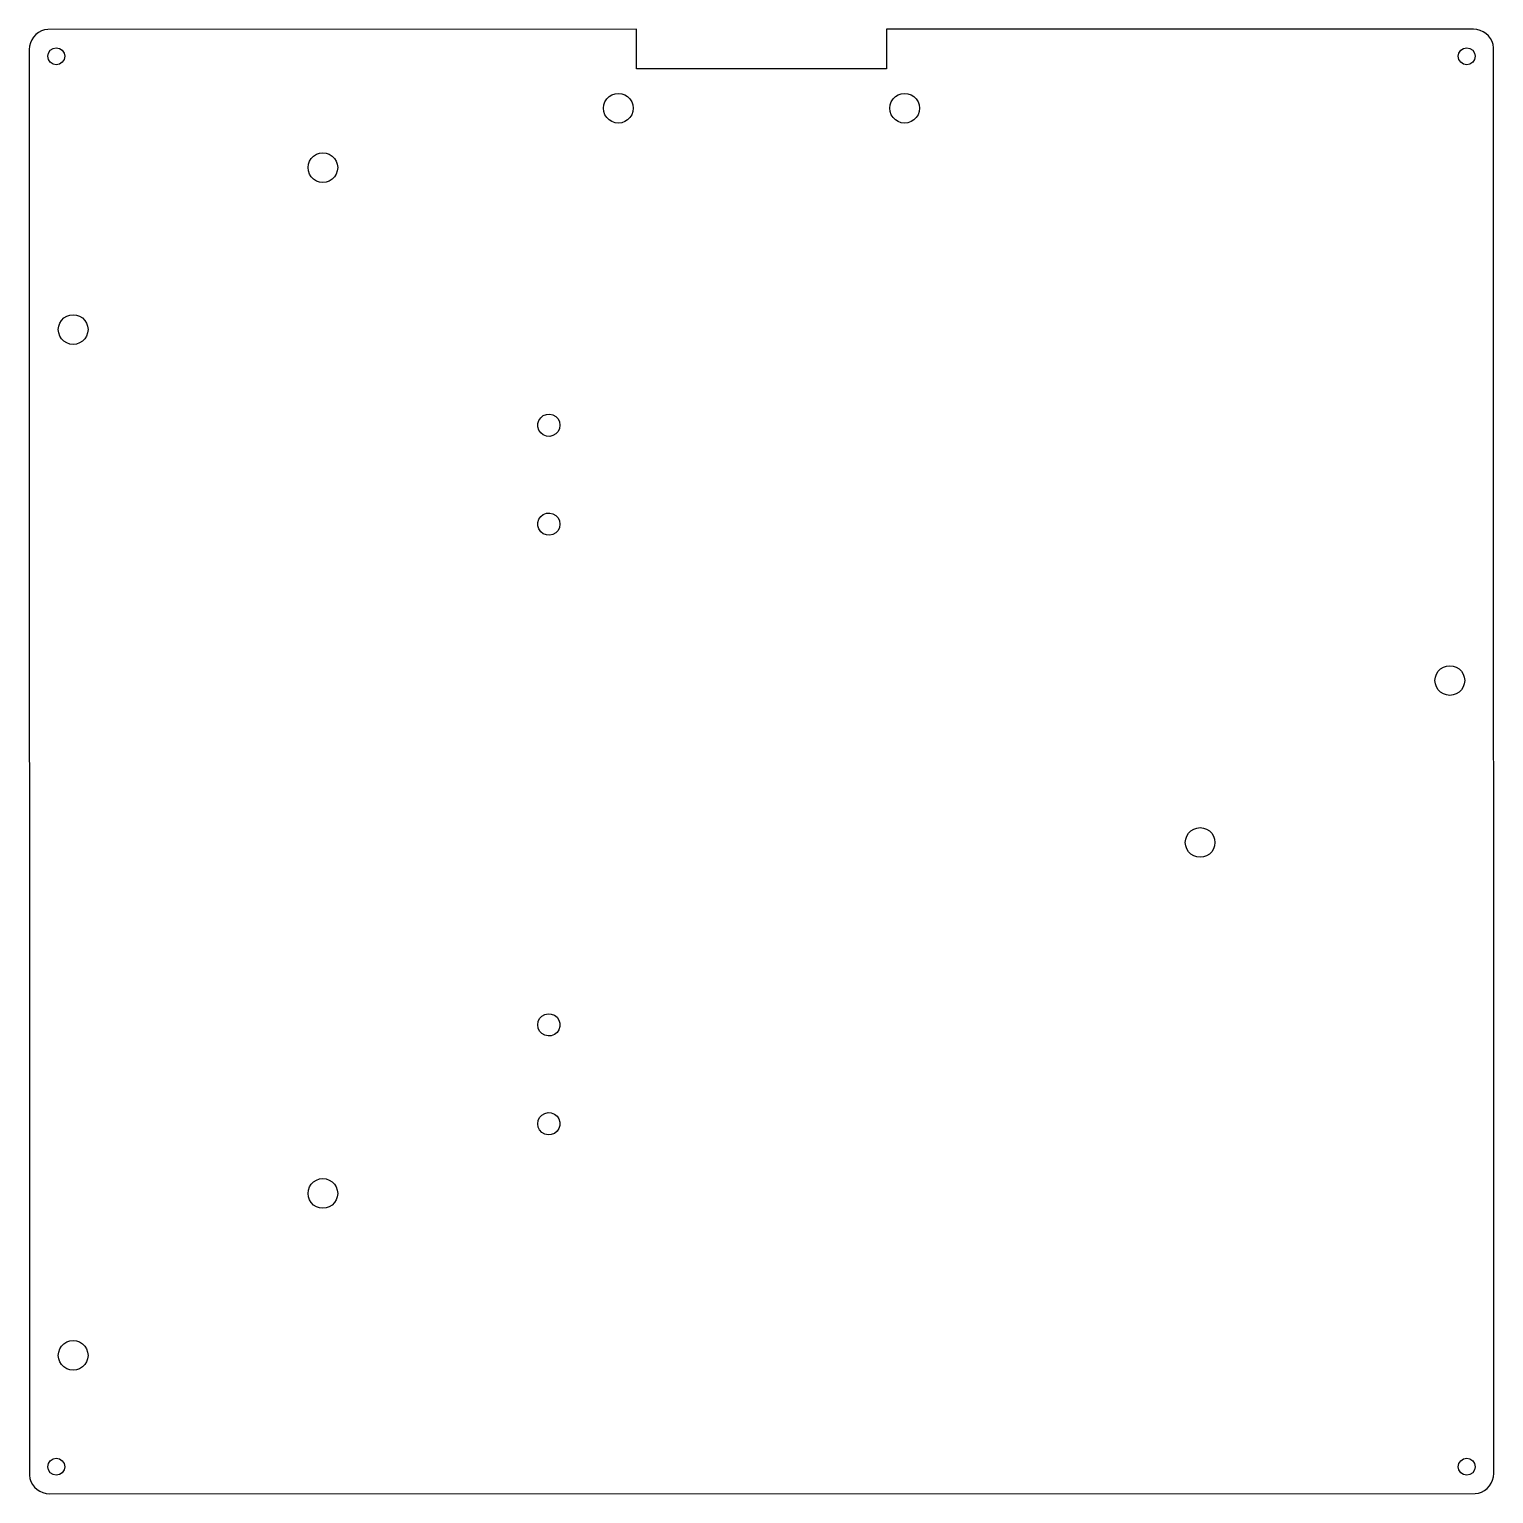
# Model space of a CAD drawing. Header units: metres. Extents: x -108 to 108, y -108 to 108.
import ezdxf

# ---------------------------------------------------------------- set-up
doc = ezdxf.new("R2010")
doc.units = ezdxf.units.M

msp = doc.modelspace()

# ---------------------------------------------------------------- linework, layer by layer
for p, q in [((105.5, 108.5), (18.51, 108.496)), ((105.994, 108.459), (105.5, 108.5)), ((-108.337, 106.474), (-108.459, 105.994)), ((-108.138, 106.928), (-108.337, 106.474)), ((-107.867, 107.343), (-108.138, 106.928)), ((-107.532, 107.707), (-107.867, 107.343)), ((-107.141, 108.011), (-107.532, 107.707)), ((-106.705, 108.247), (-107.141, 108.011)), ((-106.236, 108.408), (-106.705, 108.247)), ((-105.748, 108.49), (-106.236, 108.408)), ((-18.51, 108.494), (-105.748, 108.49)), ((-18.51, 102.65), (-18.51, 108.494)), ((18.51, 108.496), (18.51, 102.65)), ((106.474, 108.337), (105.994, 108.459)), ((106.928, 108.138), (106.474, 108.337)), ((107.343, 107.867), (106.928, 108.138)), ((107.707, 107.532), (107.343, 107.867)), ((108.011, 107.141), (107.707, 107.532)), ((108.247, 106.705), (108.011, 107.141)), ((108.408, 106.236), (108.247, 106.705)), ((-108.459, 105.994), (-108.5, 105.5)), ((-108.5, 105.5), (-108.49, -105.748)), ((-105.75, 104.5), (-105.655, 104.978)), ((-105.655, 104.022), (-105.75, 104.5)), ((-105.655, 104.978), (-105.384, 105.384)), ((-105.384, 105.384), (-104.978, 105.655)), ((-104.978, 105.655), (-104.5, 105.75)), ((-104.5, 105.75), (-104.022, 105.655)), ((-104.022, 105.655), (-103.616, 105.384)), ((-103.616, 105.384), (-103.345, 104.978)), ((-103.345, 104.978), (-103.25, 104.5)), ((-103.25, 104.5), (-103.345, 104.022)), ((103.25, 104.5), (103.345, 104.978)), ((103.345, 104.022), (103.25, 104.5)), ((103.345, 104.978), (103.616, 105.384)), ((103.616, 105.384), (104.022, 105.655)), ((104.022, 105.655), (104.5, 105.75)), ((104.5, 105.75), (104.978, 105.655)), ((104.978, 105.655), (105.384, 105.384)), ((105.384, 105.384), (105.655, 104.978)), ((105.655, 104.978), (105.75, 104.5)), ((105.75, 104.5), (105.655, 104.022)), ((108.49, 105.748), (108.408, 106.236)), ((108.5, -105.5), (108.49, 105.748)), ((-105.384, 103.616), (-105.655, 104.022)), ((-104.978, 103.345), (-105.384, 103.616)), ((-104.5, 103.25), (-104.978, 103.345)), ((-104.022, 103.345), (-104.5, 103.25)), ((-103.616, 103.616), (-104.022, 103.345)), ((-103.345, 104.022), (-103.616, 103.616)), ((18.51, 102.65), (-18.51, 102.65)), ((103.616, 103.616), (103.345, 104.022)), ((104.022, 103.345), (103.616, 103.616)), ((104.5, 103.25), (104.022, 103.345)), ((104.978, 103.345), (104.5, 103.25)), ((105.384, 103.616), (104.978, 103.345)), ((105.655, 104.022), (105.384, 103.616)), ((-23.3548, 97.2895), (-23.1921, 97.7545)), ((-23.1921, 97.7545), (-22.93, 98.1717)), ((-22.93, 98.1717), (-22.5817, 98.52)), ((-22.5817, 98.52), (-22.1645, 98.7821)), ((-22.1645, 98.7821), (-21.6995, 98.9448)), ((-21.6995, 98.9448), (-21.21, 99)), ((-21.21, 99), (-20.7205, 98.9448)), ((-20.7205, 98.9448), (-20.2555, 98.7821)), ((-20.2555, 98.7821), (-19.8383, 98.52)), ((-19.8383, 98.52), (-19.49, 98.1717)), ((-19.49, 98.1717), (-19.2279, 97.7545)), ((-19.2279, 97.7545), (-19.0652, 97.2895)), ((19.0652, 97.2895), (19.2279, 97.7545)), ((19.2279, 97.7545), (19.49, 98.1717)), ((19.49, 98.1717), (19.8383, 98.52)), ((19.8383, 98.52), (20.2555, 98.7821)), ((20.2555, 98.7821), (20.7205, 98.9448)), ((20.7205, 98.9448), (21.21, 99)), ((21.21, 99), (21.6995, 98.9448)), ((21.6995, 98.9448), (22.1645, 98.7821)), ((22.1645, 98.7821), (22.5817, 98.52)), ((22.5817, 98.52), (22.93, 98.1717)), ((22.93, 98.1717), (23.1921, 97.7545)), ((23.1921, 97.7545), (23.3548, 97.2895)), ((-23.41, 96.8), (-23.3548, 97.2895)), ((-23.3548, 96.3105), (-23.41, 96.8)), ((-23.1921, 95.8455), (-23.3548, 96.3105)), ((-22.93, 95.4283), (-23.1921, 95.8455)), ((-19.2279, 95.8455), (-19.49, 95.4283)), ((-19.0652, 96.3105), (-19.2279, 95.8455)), ((-19.0652, 97.2895), (-19.01, 96.8)), ((-19.01, 96.8), (-19.0652, 96.3105)), ((19.01, 96.8), (19.0652, 97.2895)), ((19.0652, 96.3105), (19.01, 96.8)), ((19.2279, 95.8455), (19.0652, 96.3105)), ((19.49, 95.4283), (19.2279, 95.8455)), ((23.1921, 95.8455), (22.93, 95.4283)), ((23.3548, 96.3105), (23.1921, 95.8455)), ((23.3548, 97.2895), (23.41, 96.8)), ((23.41, 96.8), (23.3548, 96.3105)), ((-22.5817, 95.08), (-22.93, 95.4283)), ((-22.1645, 94.8179), (-22.5817, 95.08)), ((-21.6995, 94.6552), (-22.1645, 94.8179)), ((-21.21, 94.6), (-21.6995, 94.6552)), ((-20.7205, 94.6552), (-21.21, 94.6)), ((-20.2555, 94.8179), (-20.7205, 94.6552)), ((-19.8383, 95.08), (-20.2555, 94.8179)), ((-19.49, 95.4283), (-19.8383, 95.08)), ((19.8383, 95.08), (19.49, 95.4283)), ((20.2555, 94.8179), (19.8383, 95.08)), ((20.7205, 94.6552), (20.2555, 94.8179)), ((21.21, 94.6), (20.7205, 94.6552)), ((21.6995, 94.6552), (21.21, 94.6)), ((22.1645, 94.8179), (21.6995, 94.6552)), ((22.5817, 95.08), (22.1645, 94.8179)), ((22.93, 95.4283), (22.5817, 95.08)), ((-66.9821, 88.9545), (-66.72, 89.3717)), ((-66.72, 89.3717), (-66.3717, 89.72)), ((-66.3717, 89.72), (-65.9545, 89.9821)), ((-65.9545, 89.9821), (-65.4895, 90.1448)), ((-65.4895, 90.1448), (-65, 90.2)), ((-65, 90.2), (-64.5105, 90.1448)), ((-64.5105, 90.1448), (-64.0455, 89.9821)), ((-64.0455, 89.9821), (-63.6283, 89.72)), ((-63.6283, 89.72), (-63.28, 89.3717)), ((-63.28, 89.3717), (-63.0179, 88.9545)), ((-67.2, 88), (-67.1448, 88.4895)), ((-67.1448, 87.5105), (-67.2, 88)), ((-67.1448, 88.4895), (-66.9821, 88.9545)), ((-66.9821, 87.0455), (-67.1448, 87.5105)), ((-66.72, 86.6283), (-66.9821, 87.0455)), ((-63.0179, 87.0455), (-63.28, 86.6283)), ((-63.0179, 88.9545), (-62.8552, 88.4895)), ((-62.8552, 87.5105), (-63.0179, 87.0455)), ((-62.8552, 88.4895), (-62.8, 88)), ((-62.8, 88), (-62.8552, 87.5105)), ((-66.3717, 86.28), (-66.72, 86.6283)), ((-65.9545, 86.0179), (-66.3717, 86.28)), ((-65.4895, 85.8552), (-65.9545, 86.0179)), ((-65, 85.8), (-65.4895, 85.8552)), ((-64.5105, 85.8552), (-65, 85.8)), ((-64.0455, 86.0179), (-64.5105, 85.8552)), ((-63.6283, 86.28), (-64.0455, 86.0179)), ((-63.28, 86.6283), (-63.6283, 86.28)), ((-103.982, 64.9545), (-103.72, 65.3717)), ((-103.72, 65.3717), (-103.372, 65.72)), ((-103.372, 65.72), (-102.955, 65.9821)), ((-102.955, 65.9821), (-102.49, 66.1448)), ((-102.49, 66.1448), (-102, 66.2)), ((-102, 66.2), (-101.51, 66.1448)), ((-101.51, 66.1448), (-101.045, 65.9821)), ((-101.045, 65.9821), (-100.628, 65.72)), ((-100.628, 65.72), (-100.28, 65.3717)), ((-100.28, 65.3717), (-100.018, 64.9545)), ((-104.2, 64), (-104.145, 64.4895)), ((-104.145, 63.5105), (-104.2, 64)), ((-104.145, 64.4895), (-103.982, 64.9545)), ((-103.982, 63.0455), (-104.145, 63.5105)), ((-103.72, 62.6283), (-103.982, 63.0455)), ((-100.018, 63.0455), (-100.28, 62.6283)), ((-100.018, 64.9545), (-99.8552, 64.4895)), ((-99.8552, 63.5105), (-100.018, 63.0455)), ((-99.8552, 64.4895), (-99.8, 64)), ((-99.8, 64), (-99.8552, 63.5105)), ((-103.372, 62.28), (-103.72, 62.6283)), ((-102.955, 62.0179), (-103.372, 62.28)), ((-102.49, 61.8552), (-102.955, 62.0179)), ((-102, 61.8), (-102.49, 61.8552)), ((-101.51, 61.8552), (-102, 61.8)), ((-101.045, 62.0179), (-101.51, 61.8552)), ((-100.628, 62.28), (-101.045, 62.0179)), ((-100.28, 62.6283), (-100.628, 62.28)), ((-33.1416, 50.0705), (-32.9966, 50.5405)), ((-33.1416, 49.5787), (-33.1416, 50.0705)), ((-32.9966, 50.5405), (-32.7195, 50.9469)), ((-32.7195, 50.9469), (-32.335, 51.2535)), ((-32.335, 51.2535), (-31.8772, 51.4332)), ((-31.8772, 51.4332), (-31.3867, 51.47)), ((-31.3867, 51.47), (-30.9072, 51.3605)), ((-30.9072, 51.3605), (-30.4812, 51.1146)), ((-30.4812, 51.1146), (-30.1467, 50.7541)), ((-30.1467, 50.7541), (-29.9333, 50.3109)), ((-29.9333, 50.3109), (-29.86, 49.8246)), ((-32.9966, 49.1087), (-33.1416, 49.5787)), ((-32.7195, 48.7023), (-32.9966, 49.1087)), ((-32.335, 48.3956), (-32.7195, 48.7023)), ((-31.8772, 48.216), (-32.335, 48.3956)), ((-31.3867, 48.1792), (-31.8772, 48.216)), ((-30.9072, 48.2886), (-31.3867, 48.1792)), ((-30.4812, 48.5346), (-30.9072, 48.2886)), ((-30.1467, 48.8951), (-30.4812, 48.5346)), ((-29.9333, 49.3382), (-30.1467, 48.8951)), ((-29.86, 49.8246), (-29.9333, 49.3382)), ((-33.1416, 35.4213), (-32.9966, 35.8913)), ((-33.1416, 34.9295), (-33.1416, 35.4213)), ((-32.9966, 34.4595), (-33.1416, 34.9295)), ((-32.9966, 35.8913), (-32.7195, 36.2977)), ((-32.7195, 36.2977), (-32.335, 36.6044)), ((-32.335, 36.6044), (-31.8772, 36.784)), ((-31.8772, 36.784), (-31.3867, 36.8208)), ((-31.3867, 36.8208), (-30.9072, 36.7114)), ((-30.9072, 36.7114), (-30.4812, 36.4654)), ((-30.4812, 36.4654), (-30.1467, 36.1049)), ((-30.1467, 36.1049), (-29.9333, 35.6618)), ((-29.9333, 35.6618), (-29.86, 35.1754)), ((-29.86, 35.1754), (-29.9333, 34.6891)), ((-32.7195, 34.0531), (-32.9966, 34.4595)), ((-32.335, 33.7465), (-32.7195, 34.0531)), ((-31.8772, 33.5668), (-32.335, 33.7465)), ((-31.3867, 33.53), (-31.8772, 33.5668)), ((-30.9072, 33.6395), (-31.3867, 33.53)), ((-30.4812, 33.8854), (-30.9072, 33.6395)), ((-30.1467, 34.2459), (-30.4812, 33.8854)), ((-29.9333, 34.6891), (-30.1467, 34.2459)), ((100.018, 12.9545), (100.28, 13.3717)), ((100.28, 13.3717), (100.628, 13.72)), ((100.628, 13.72), (101.045, 13.9821)), ((101.045, 13.9821), (101.51, 14.1448)), ((101.51, 14.1448), (102, 14.2)), ((102, 14.2), (102.49, 14.1448)), ((102.49, 14.1448), (102.955, 13.9821)), ((102.955, 13.9821), (103.372, 13.72)), ((103.372, 13.72), (103.72, 13.3717)), ((103.72, 13.3717), (103.982, 12.9545)), ((99.8, 12), (99.8552, 12.4895)), ((99.8552, 11.5105), (99.8, 12)), ((99.8552, 12.4895), (100.018, 12.9545)), ((100.018, 11.0455), (99.8552, 11.5105)), ((100.28, 10.6283), (100.018, 11.0455)), ((103.982, 11.0455), (103.72, 10.6283)), ((103.982, 12.9545), (104.145, 12.4895)), ((104.145, 11.5105), (103.982, 11.0455)), ((104.145, 12.4895), (104.2, 12)), ((104.2, 12), (104.145, 11.5105)), ((100.628, 10.28), (100.28, 10.6283)), ((101.045, 10.0179), (100.628, 10.28)), ((101.51, 9.8552), (101.045, 10.0179)), ((102, 9.8), (101.51, 9.8552)), ((102.49, 9.8552), (102, 9.8)), ((102.955, 10.0179), (102.49, 9.8552)), ((103.372, 10.28), (102.955, 10.0179)), ((103.72, 10.6283), (103.372, 10.28)), ((63.0179, -11.0455), (63.28, -10.6283)), ((63.28, -10.6283), (63.6283, -10.28)), ((63.6283, -10.28), (64.0455, -10.0179)), ((64.0455, -10.0179), (64.5105, -9.8552)), ((64.5105, -9.8552), (65, -9.8)), ((65, -9.8), (65.4895, -9.8552)), ((65.4895, -9.8552), (65.9545, -10.0179)), ((65.9545, -10.0179), (66.3717, -10.28)), ((66.3717, -10.28), (66.72, -10.6283)), ((66.72, -10.6283), (66.9821, -11.0455)), ((62.8, -12), (62.8552, -11.5105)), ((62.8552, -12.4895), (62.8, -12)), ((62.8552, -11.5105), (63.0179, -11.0455)), ((63.0179, -12.9545), (62.8552, -12.4895)), ((63.28, -13.3717), (63.0179, -12.9545)), ((66.9821, -12.9545), (66.72, -13.3717)), ((66.9821, -11.0455), (67.1448, -11.5105)), ((67.1448, -12.4895), (66.9821, -12.9545)), ((67.1448, -11.5105), (67.2, -12)), ((67.2, -12), (67.1448, -12.4895)), ((63.6283, -13.72), (63.28, -13.3717)), ((64.0455, -13.9821), (63.6283, -13.72)), ((64.5105, -14.1448), (64.0455, -13.9821)), ((65, -14.2), (64.5105, -14.1448)), ((65.4895, -14.1448), (65, -14.2)), ((65.9545, -13.9821), (65.4895, -14.1448)), ((66.3717, -13.72), (65.9545, -13.9821)), ((66.72, -13.3717), (66.3717, -13.72)), ((-33.16, -39.0254), (-33.0867, -38.5391)), ((-33.0867, -39.5118), (-33.16, -39.0254)), ((-33.0867, -38.5391), (-32.8733, -38.0959)), ((-32.8733, -38.0959), (-32.5388, -37.7354)), ((-32.5388, -37.7354), (-32.1128, -37.4895)), ((-32.1128, -37.4895), (-31.6333, -37.38)), ((-31.6333, -37.38), (-31.1428, -37.4168)), ((-31.1428, -37.4168), (-30.685, -37.5965)), ((-30.685, -37.5965), (-30.3005, -37.9031)), ((-30.3005, -37.9031), (-30.0234, -38.3095)), ((-30.0234, -38.3095), (-29.8784, -38.7795)), ((-29.8784, -38.7795), (-29.8784, -39.2713)), ((-32.8733, -39.9549), (-33.0867, -39.5118)), ((-32.5388, -40.3154), (-32.8733, -39.9549)), ((-32.1128, -40.5614), (-32.5388, -40.3154)), ((-31.6333, -40.6708), (-32.1128, -40.5614)), ((-31.1428, -40.634), (-31.6333, -40.6708)), ((-30.685, -40.4544), (-31.1428, -40.634)), ((-30.3005, -40.1477), (-30.685, -40.4544)), ((-30.0234, -39.7413), (-30.3005, -40.1477)), ((-29.8784, -39.2713), (-30.0234, -39.7413)), ((-32.1128, -52.1386), (-31.6333, -52.0292)), ((-31.6333, -52.0292), (-31.1428, -52.066)), ((-31.1428, -52.066), (-30.685, -52.2456)), ((-33.16, -53.6746), (-33.0867, -53.1882)), ((-33.0867, -54.1609), (-33.16, -53.6746)), ((-33.0867, -53.1882), (-32.8733, -52.7451)), ((-32.8733, -54.6041), (-33.0867, -54.1609)), ((-32.8733, -52.7451), (-32.5388, -52.3846)), ((-32.5388, -52.3846), (-32.1128, -52.1386)), ((-30.685, -52.2456), (-30.3005, -52.5523)), ((-30.3005, -52.5523), (-30.0234, -52.9587)), ((-30.0234, -52.9587), (-29.8784, -53.4287)), ((-29.8784, -53.9205), (-30.0234, -54.3905)), ((-29.8784, -53.4287), (-29.8784, -53.9205)), ((-32.5388, -54.9646), (-32.8733, -54.6041)), ((-32.1128, -55.2105), (-32.5388, -54.9646)), ((-31.6333, -55.32), (-32.1128, -55.2105)), ((-31.1428, -55.2832), (-31.6333, -55.32)), ((-30.685, -55.1035), (-31.1428, -55.2832)), ((-30.3005, -54.7969), (-30.685, -55.1035)), ((-30.0234, -54.3905), (-30.3005, -54.7969)), ((-66.9821, -63.0455), (-66.72, -62.6283)), ((-66.72, -62.6283), (-66.3717, -62.28)), ((-66.3717, -62.28), (-65.9545, -62.0179)), ((-65.9545, -62.0179), (-65.4895, -61.8552)), ((-65.4895, -61.8552), (-65, -61.8)), ((-65, -61.8), (-64.5105, -61.8552)), ((-64.5105, -61.8552), (-64.0455, -62.0179)), ((-64.0455, -62.0179), (-63.6283, -62.28)), ((-63.6283, -62.28), (-63.28, -62.6283)), ((-63.28, -62.6283), (-63.0179, -63.0455)), ((-67.2, -64), (-67.1448, -63.5105)), ((-67.1448, -64.4895), (-67.2, -64)), ((-67.1448, -63.5105), (-66.9821, -63.0455)), ((-66.9821, -64.9545), (-67.1448, -64.4895)), ((-66.72, -65.3717), (-66.9821, -64.9545)), ((-63.0179, -64.9545), (-63.28, -65.3717)), ((-63.0179, -63.0455), (-62.8552, -63.5105)), ((-62.8552, -64.4895), (-63.0179, -64.9545)), ((-62.8552, -63.5105), (-62.8, -64)), ((-62.8, -64), (-62.8552, -64.4895)), ((-66.3717, -65.72), (-66.72, -65.3717)), ((-65.9545, -65.9821), (-66.3717, -65.72)), ((-65.4895, -66.1448), (-65.9545, -65.9821)), ((-65, -66.2), (-65.4895, -66.1448)), ((-64.5105, -66.1448), (-65, -66.2)), ((-64.0455, -65.9821), (-64.5105, -66.1448)), ((-63.6283, -65.72), (-64.0455, -65.9821)), ((-63.28, -65.3717), (-63.6283, -65.72)), ((-103.982, -87.0455), (-103.72, -86.6283)), ((-103.72, -86.6283), (-103.372, -86.28)), ((-103.372, -86.28), (-102.955, -86.0179)), ((-102.955, -86.0179), (-102.49, -85.8552)), ((-102.49, -85.8552), (-102, -85.8)), ((-102, -85.8), (-101.51, -85.8552)), ((-101.51, -85.8552), (-101.045, -86.0179)), ((-101.045, -86.0179), (-100.628, -86.28)), ((-100.628, -86.28), (-100.28, -86.6283)), ((-100.28, -86.6283), (-100.018, -87.0455)), ((-104.2, -88), (-104.145, -87.5105)), ((-104.145, -88.4895), (-104.2, -88)), ((-104.145, -87.5105), (-103.982, -87.0455)), ((-103.982, -88.9545), (-104.145, -88.4895)), ((-103.72, -89.3717), (-103.982, -88.9545)), ((-100.018, -88.9545), (-100.28, -89.3717)), ((-100.018, -87.0455), (-99.8552, -87.5105)), ((-99.8552, -88.4895), (-100.018, -88.9545)), ((-99.8552, -87.5105), (-99.8, -88)), ((-99.8, -88), (-99.8552, -88.4895)), ((-103.372, -89.72), (-103.72, -89.3717)), ((-102.955, -89.9821), (-103.372, -89.72)), ((-102.49, -90.1448), (-102.955, -89.9821)), ((-102, -90.2), (-102.49, -90.1448)), ((-101.51, -90.1448), (-102, -90.2)), ((-101.045, -89.9821), (-101.51, -90.1448)), ((-100.628, -89.72), (-101.045, -89.9821)), ((-100.28, -89.3717), (-100.628, -89.72)), ((-105.75, -104.5), (-105.655, -104.022)), ((-105.655, -104.022), (-105.384, -103.616)), ((-105.384, -103.616), (-104.978, -103.345)), ((-104.978, -103.345), (-104.5, -103.25)), ((-104.5, -103.25), (-104.022, -103.345)), ((-104.022, -103.345), (-103.616, -103.616)), ((-103.616, -103.616), (-103.345, -104.022)), ((-103.345, -104.022), (-103.25, -104.5)), ((103.25, -104.5), (103.345, -104.022)), ((103.345, -104.022), (103.616, -103.616)), ((103.616, -103.616), (104.022, -103.345)), ((104.022, -103.345), (104.5, -103.25)), ((104.5, -103.25), (104.978, -103.345)), ((104.978, -103.345), (105.384, -103.616)), ((105.384, -103.616), (105.655, -104.022)), ((105.655, -104.022), (105.75, -104.5)), ((-108.49, -105.748), (-108.408, -106.236)), ((-108.408, -106.236), (-108.247, -106.705)), ((-105.655, -104.978), (-105.75, -104.5)), ((-105.384, -105.384), (-105.655, -104.978)), ((-104.978, -105.655), (-105.384, -105.384)), ((-104.5, -105.75), (-104.978, -105.655)), ((-104.022, -105.655), (-104.5, -105.75)), ((-103.616, -105.384), (-104.022, -105.655)), ((-103.345, -104.978), (-103.616, -105.384)), ((-103.25, -104.5), (-103.345, -104.978)), ((103.345, -104.978), (103.25, -104.5)), ((103.616, -105.384), (103.345, -104.978)), ((104.022, -105.655), (103.616, -105.384)), ((104.5, -105.75), (104.022, -105.655)), ((104.978, -105.655), (104.5, -105.75)), ((105.384, -105.384), (104.978, -105.655)), ((105.655, -104.978), (105.384, -105.384)), ((105.75, -104.5), (105.655, -104.978)), ((108.337, -106.474), (108.459, -105.994)), ((108.459, -105.994), (108.5, -105.5)), ((-108.247, -106.705), (-108.011, -107.141)), ((-108.011, -107.141), (-107.707, -107.532)), ((-107.707, -107.532), (-107.343, -107.867)), ((-107.343, -107.867), (-106.928, -108.138)), ((-106.928, -108.138), (-106.474, -108.337)), ((-106.474, -108.337), (-105.994, -108.459)), ((-105.994, -108.459), (-105.5, -108.5)), ((-105.5, -108.5), (105.748, -108.49)), ((105.748, -108.49), (106.236, -108.408)), ((106.236, -108.408), (106.705, -108.247)), ((106.705, -108.247), (107.141, -108.011)), ((107.141, -108.011), (107.532, -107.707)), ((107.532, -107.707), (107.867, -107.343)), ((107.867, -107.343), (108.138, -106.928)), ((108.138, -106.928), (108.337, -106.474))]:
    msp.add_line(p, q)

doc.saveas('drawing.dxf')
